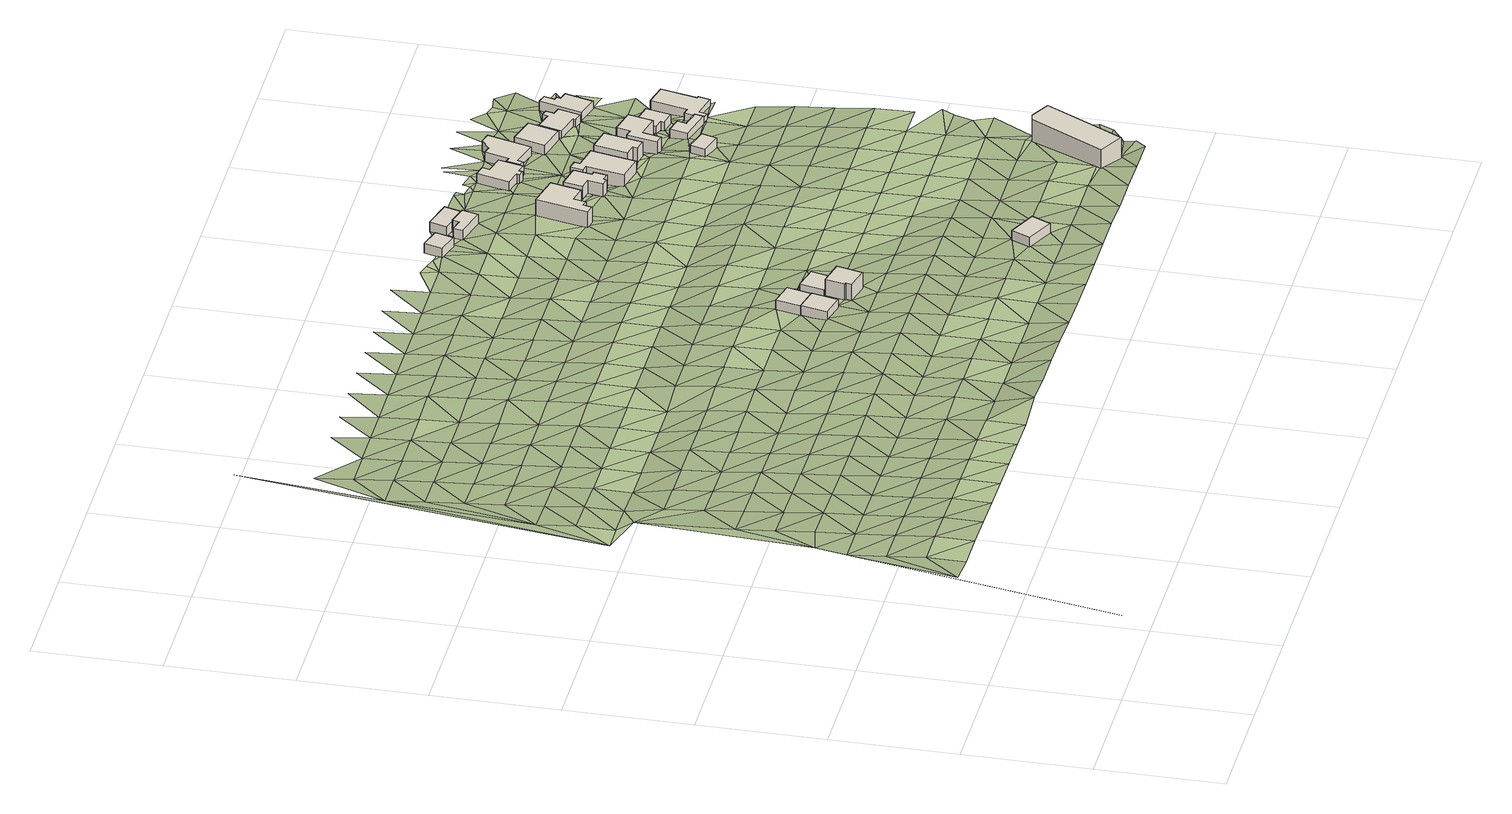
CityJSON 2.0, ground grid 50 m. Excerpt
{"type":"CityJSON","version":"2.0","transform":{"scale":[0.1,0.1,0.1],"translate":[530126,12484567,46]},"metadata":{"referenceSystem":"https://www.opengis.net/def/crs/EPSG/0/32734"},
"CityObjects":{
"building1":{"type":"Building","attributes":{"address":"9 Bideford Road Salt River Cape Town","building":"house","building:levels":1,"building_height":4.1,"plus_code":"4FRW3F73+F8G","ground_height":59.54,"roof_height":63.64},"geometry":[{"type":"Solid","lod":"1","boundaries":[[[[0,1,2,3]],[[1,4,5,2]],[[4,6,7,5]],[[6,0,3,7]],[[3,2,5,7]],[[6,4,1,0]]]]}]},
"building2":{"type":"Building","attributes":{"address":"7 Bideford Road Salt River Cape Town","building":"house","building:levels":1,"building_height":4.1,"plus_code":"4FRW3F73+G89","ground_height":59.38,"roof_height":63.48},"geometry":[{"type":"Solid","lod":"1","boundaries":[[[[8,9,10,11]],[[9,12,13,10]],[[12,14,15,13]],[[14,8,11,15]],[[11,10,13,15]],[[14,12,9,8]]]]}]},
"building3":{"type":"Building","attributes":{"address":"40 The Avenue Salt River Cape Town","building":"house","building:levels":2,"building_height":6.9,"plus_code":"4FRW3F73+F95","ground_height":60.58,"roof_height":67.48},"geometry":[{"type":"Solid","lod":"1","boundaries":[[[[16,17,18,19]],[[17,20,21,18]],[[20,22,23,21]],[[22,24,25,23]],[[24,26,27,25]],[[26,16,19,27]],[[19,18,21,23,25,27]],[[26,24,22,20,17,16]]]]}]},
"building4":{"type":"Building","attributes":{"address":"38 The Avenue Salt River Cape Town","building":"house","building:levels":1,"building_height":4.1,"plus_code":"4FRW3F73+FCJ","ground_height":58.5,"roof_height":62.6},"geometry":[{"type":"Solid","lod":"1","boundaries":[[[[28,29,30,31]],[[29,32,33,30]],[[32,34,35,33]],[[34,28,31,35]],[[31,30,33,35]],[[34,32,29,28]]]]}]},
"building5":{"type":"Building","attributes":{"address":"Queens Park Football Club","building":"clubhouse","building:levels":1,"building_height":4.1,"plus_code":"4FRW3F73+6HQ","ground_height":62.62,"roof_height":66.72},"geometry":[{"type":"Solid","lod":"1","boundaries":[[[[36,37,38,39]],[[37,40,41,38]],[[40,42,43,41]],[[42,36,39,43]],[[39,38,41,43]],[[42,40,37,36]]]]}]},
"building6":{"type":"Building","attributes":{"building":"yes","building:levels":1,"building_height":4.1,"plus_code":"4FRW3F83+2F8","ground_height":48.72,"roof_height":52.82},"geometry":[{"type":"Solid","lod":"1","boundaries":[[[[44,45,46,47]],[[45,48,49,46]],[[48,50,51,49]],[[50,44,47,51]],[[47,46,49,51]],[[50,48,45,44]]]]}]},
"building7":{"type":"Building","attributes":{"address":"32 The Avenue Woodstock 7925 Cape Town","building":"house","building:levels":1,"building_height":4.1,"plus_code":"4FRW3F73+XGQ","ground_height":49.24,"roof_height":53.34},"geometry":[{"type":"Solid","lod":"1","boundaries":[[[[52,53,54,55]],[[53,56,57,54]],[[56,58,59,57]],[[58,60,61,59]],[[60,62,63,61]],[[62,52,55,63]],[[55,54,57,59,61,63]],[[62,60,58,56,53,52]]]]}]},
"building8":{"type":"Building","attributes":{"address":"30 The Avenue Woodstock 7925 Cape Town","building":"house","building:levels":1,"building_height":4.1,"plus_code":"4FRW3F83+2H6","ground_height":48.59,"roof_height":52.69},"geometry":[{"type":"Solid","lod":"1","boundaries":[[[[64,65,66,67]],[[65,68,69,66]],[[68,70,71,69]],[[70,72,73,71]],[[72,64,67,73]],[[67,66,69,71,73]],[[72,70,68,65,64]]]]}]},
"building9":{"type":"Building","attributes":{"address":"98 Upper Balfour Street Salt River Cape Town","building":"house","building:levels":2,"building_height":6.9,"plus_code":"4FRW3F73+VJ7","ground_height":51.2,"roof_height":58.1},"geometry":[{"type":"Solid","lod":"1","boundaries":[[[[74,75,76,77]],[[75,78,79,76]],[[78,80,81,79]],[[80,82,83,81]],[[82,84,85,83]],[[84,86,87,85]],[[86,88,89,87]],[[88,74,77,89]],[[77,76,79,81,83,85,87,89]],[[88,86,84,82,80,78,75,74]]]]}]},
"building10":{"type":"Building","attributes":{"address":"100 Upper Balfour Street Salt River Cape Town","building":"house","building:levels":2,"building_height":6.9,"plus_code":"4FRW3F73+RMW","ground_height":50.18,"roof_height":57.08},"geometry":[{"type":"Solid","lod":"1","boundaries":[[[[90,91,92,93]],[[91,94,95,92]],[[94,96,97,95]],[[96,98,99,97]],[[98,100,101,99]],[[100,102,103,101]],[[102,104,105,103]],[[104,106,107,105]],[[106,108,109,107]],[[108,90,93,109]],[[93,92,95,97,99,101,103,105,107,109]],[[108,106,104,102,100,98,96,94,91,90]]]]}]},
"building11":{"type":"Building","attributes":{"building":"apartments","building:levels":3,"building:flats":"8","building_height":9.7,"plus_code":"4FRW3F73+6V9","ground_height":58.89,"roof_height":68.59},"geometry":[{"type":"Solid","lod":"1","boundaries":[[[[110,111,112,113]],[[111,114,115,112]],[[114,116,117,115]],[[116,118,119,117]],[[118,110,113,119]],[[113,112,115,117,119]],[[118,116,114,111,110]]]]}]},
"building12":{"type":"Building","attributes":{"address":"102 Upper Balfour Street Salt River Cape Town","building":"house","building:levels":2,"building_height":6.9,"plus_code":"4FRW3F73+RPG","ground_height":50.18,"roof_height":57.08},"geometry":[{"type":"Solid","lod":"1","boundaries":[[[[120,121,122,123]],[[121,124,125,122]],[[124,126,127,125]],[[126,128,129,127]],[[128,130,131,129]],[[130,132,133,131]],[[132,134,135,133]],[[134,120,123,135]],[[123,122,125,127,129,131,133,135]],[[134,132,130,128,126,124,121,120]]]]}]},
"building13":{"type":"Building","attributes":{"address":"99 Upper Balfour Street Salt River Cape Town","building":"house","building:levels":1,"building_height":4.1,"plus_code":"4FRW3F73+XP3","ground_height":48.52,"roof_height":52.62},"geometry":[{"type":"Solid","lod":"1","boundaries":[[[[136,137,138,139]],[[137,140,141,138]],[[140,142,143,141]],[[142,144,145,143]],[[144,146,147,145]],[[146,148,149,147]],[[148,150,151,149]],[[150,152,153,151]],[[152,154,155,153]],[[154,136,139,155]],[[139,138,141,143,145,147,149,151,153,155]],[[154,152,150,148,146,144,142,140,137,136]]]]}]},
"building14":{"type":"Building","attributes":{"address":"104 Upper Balfour Street Salt River Cape Town","building":"house","building:levels":2,"building_height":6.9,"plus_code":"4FRW3F73+RQH","ground_height":51.45,"roof_height":58.35},"geometry":[{"type":"Solid","lod":"1","boundaries":[[[[156,157,158,159]],[[157,160,161,158]],[[160,162,163,161]],[[162,164,165,163]],[[164,166,167,165]],[[166,156,159,167]],[[159,158,161,163,165,167]],[[166,164,162,160,157,156]]]]}]},
"building15":{"type":"Building","attributes":{"building":"yes","building:levels":1,"amenity":"toilets","building_height":4.1,"plus_code":"4FRW3F73+PR4","ground_height":53.14,"roof_height":57.24},"geometry":[{"type":"Solid","lod":"1","boundaries":[[[[168,169,170,171]],[[169,172,173,170]],[[172,174,175,173]],[[174,168,171,175]],[[171,170,173,175]],[[174,172,169,168]]]]}]},
"building16":{"type":"Building","attributes":{"address":"101 Upper Balfour Street Salt River Cape Town","building":"house","building:levels":1,"building_height":4.1,"plus_code":"4FRW3F73+XQG","ground_height":47.98,"roof_height":52.08},"geometry":[{"type":"Solid","lod":"1","boundaries":[[[[176,177,178,179]],[[177,180,181,178]],[[180,182,183,181]],[[182,184,185,183]],[[184,186,187,185]],[[186,188,189,187]],[[188,190,191,189]],[[190,192,193,191]],[[192,194,195,193]],[[194,176,179,195]],[[179,178,181,183,185,187,189,191,193,195]],[[194,192,190,188,186,184,182,180,177,176]]]]}]},
"building17":{"type":"Building","attributes":{"address":"106 Upper Balfour Street Salt River Cape Town","building":"house","building:levels":2,"building_height":6.9,"plus_code":"4FRW3F73+QRX","ground_height":50.69,"roof_height":57.59},"geometry":[{"type":"Solid","lod":"1","boundaries":[[[[196,197,198,199]],[[197,200,201,198]],[[200,202,203,201]],[[202,204,205,203]],[[204,206,207,205]],[[206,208,209,207]],[[208,210,211,209]],[[210,196,199,211]],[[199,198,201,203,205,207,209,211]],[[210,208,206,204,202,200,197,196]]]]}]},
"building18":{"type":"Building","attributes":{"address":"Woodstock Cape Town","building":"house","building:levels":1,"building_height":4.1,"plus_code":"4FRW3F73+PVP","ground_height":51.09,"roof_height":55.19},"geometry":[{"type":"Solid","lod":"1","boundaries":[[[[212,213,214,215]],[[213,216,217,214]],[[216,218,219,217]],[[218,220,221,219]],[[220,222,223,221]],[[222,212,215,223]],[[215,214,217,219,221,223]],[[222,220,218,216,213,212]]]]}]},
"building19":{"type":"Building","attributes":{"address":"103 Upper Balfour Street Salt River Cape Town","building":"house","building:levels":1,"building_height":4.1,"plus_code":"4FRW3F73+WRP","ground_height":48.43,"roof_height":52.53},"geometry":[{"type":"Solid","lod":"1","boundaries":[[[[224,225,226,227]],[[225,228,229,226]],[[228,230,231,229]],[[230,224,227,231]],[[227,226,229,231]],[[230,228,225,224]]]]}]},
"building20":{"type":"Building","attributes":{"address":"108 Upper Balfour Street Salt River Cape Town","building":"house","building:levels":1,"building_height":4.1,"plus_code":"4FRW3F73+QWR","ground_height":50.17,"roof_height":54.27},"geometry":[{"type":"Solid","lod":"1","boundaries":[[[[232,233,234,235]],[[233,236,237,234]],[[236,238,239,237]],[[238,240,241,239]],[[240,242,243,241]],[[242,232,235,243]],[[235,234,237,239,241,243]],[[242,240,238,236,233,232]]]]}]},
"building21":{"type":"Building","attributes":{"address":"105 Upper Balfour Street Salt River Cape Town","building":"house","building:levels":1,"building_height":4.1,"plus_code":"4FRW3F73+WV8","ground_height":48.19,"roof_height":52.29},"geometry":[{"type":"Solid","lod":"1","boundaries":[[[[244,245,246,247]],[[245,248,249,246]],[[248,250,251,249]],[[250,252,253,251]],[[252,254,255,253]],[[254,256,257,255]],[[256,258,259,257]],[[258,260,261,259]],[[260,262,263,261]],[[262,244,247,263]],[[247,246,249,251,253,255,257,259,261,263]],[[262,260,258,256,254,252,250,248,245,244]]]]}]},
"building22":{"type":"Building","attributes":{"address":"110 Upper Balfour Street Salt River Cape Town","building":"house","building:levels":1,"building_height":4.1,"plus_code":"4FRW3F73+QXF","ground_height":49.71,"roof_height":53.81},"geometry":[{"type":"Solid","lod":"1","boundaries":[[[[264,265,266,267]],[[265,268,269,266]],[[268,270,271,269]],[[270,272,273,271]],[[272,274,275,273]],[[274,276,277,275]],[[276,278,279,277]],[[278,280,281,279]],[[280,282,283,281]],[[282,264,267,283]],[[267,266,269,271,273,275,277,279,281,283]],[[282,280,278,276,274,272,270,268,265,264]]]]}]},
"building23":{"type":"Building","attributes":{"address":"107 Upper Balfour Street Salt River Cape Town","building":"house","building:levels":1,"building_height":4.1,"plus_code":"4FRW3F73+WW5","ground_height":47.92,"roof_height":52.02},"geometry":[{"type":"Solid","lod":"1","boundaries":[[[[284,285,286,287]],[[285,288,289,286]],[[288,290,291,289]],[[290,292,293,291]],[[292,294,295,293]],[[294,296,297,295]],[[296,298,299,297]],[[298,284,287,299]],[[287,286,289,291,293,295,297,299]],[[298,296,294,292,290,288,285,284]]]]}]},
"terrain1":{"type":"TINRelief","geometry":[{"type":"CompositeSurface","lod":"1","boundaries":[[[300,301,302]],[[303,304,305]],[[306,303,305]],[[306,302,303]],[[305,304,307]],[[306,305,308]],[[307,308,305]],[[309,302,306]],[[308,309,306]],[[310,300,302]],[[307,311,308]],[[309,310,302]],[[309,308,312]],[[300,310,313]],[[308,311,312]],[[310,309,314]],[[315,300,313]],[[312,314,309]],[[316,300,315]],[[313,310,317]],[[311,318,312]],[[310,314,319]],[[313,317,315]],[[317,310,319]],[[314,312,320]],[[316,321,300]],[[320,312,318]],[[316,315,322]],[[319,314,323]],[[322,315,317]],[[323,314,320]],[[324,316,322]],[[325,317,319]],[[320,318,326]],[[319,323,327]],[[328,329,330]],[[331,316,324]],[[330,321,328]],[[316,331,321]],[[325,319,327]],[[322,317,332]],[[323,320,333]],[[329,334,330]],[[320,326,333]],[[317,325,332]],[[324,322,335]],[[323,336,327]],[[337,328,321]],[[336,323,333]],[[338,321,331]],[[329,328,339]],[[331,324,335]],[[335,322,332]],[[337,321,338]],[[340,325,327]],[[326,341,333]],[[328,337,339]],[[336,342,327]],[[334,329,343]],[[338,331,344]],[[345,330,334]],[[331,335,344]],[[340,327,342]],[[346,332,325]],[[347,336,333]],[[343,329,339]],[[333,341,347]],[[348,337,338]],[[344,349,338]],[[325,340,346]],[[350,335,332]],[[342,336,351]],[[352,334,343]],[[348,338,349]],[[336,347,351]],[[353,339,337]],[[344,335,350]],[[352,354,334]],[[350,332,346]],[[340,342,355]],[[341,356,347]],[[357,334,354]],[[337,348,353]],[[351,358,342]],[[343,339,359]],[[360,349,344]],[[340,355,346]],[[334,357,345]],[[344,350,360]],[[355,342,358]],[[359,352,343]],[[351,347,361]],[[359,339,353]],[[349,362,348]],[[361,347,356]],[[346,363,350]],[[360,362,349]],[[352,364,354]],[[365,358,351]],[[330,345,366]],[[363,346,355]],[[353,348,367]],[[352,359,364]],[[361,365,351]],[[360,350,368]],[[362,367,348]],[[368,350,363]],[[369,357,354]],[[359,353,370]],[[371,355,358]],[[356,372,361]],[[364,373,354]],[[365,374,358]],[[367,370,353]],[[360,375,362]],[[355,371,363]],[[369,354,373]],[[360,368,376]],[[371,358,374]],[[377,345,357]],[[364,359,378]],[[365,361,379]],[[370,378,359]],[[360,376,375]],[[372,380,361]],[[367,362,381]],[[368,363,382]],[[357,369,377]],[[383,373,364]],[[374,365,379]],[[363,371,382]],[[361,380,379]],[[370,367,381]],[[378,383,364]],[[362,375,381]],[[368,384,376]],[[385,345,377]],[[373,386,369]],[[384,368,382]],[[371,374,387]],[[388,380,372]],[[345,385,389]],[[383,386,373]],[[379,390,374]],[[378,370,391]],[[375,376,392]],[[381,393,370]],[[377,369,394]],[[371,387,382]],[[376,384,392]],[[390,387,374]],[[379,380,395]],[[386,394,369]],[[370,393,391]],[[383,378,396]],[[381,375,397]],[[388,395,380]],[[385,377,398]],[[399,384,382]],[[397,375,392]],[[386,383,396]],[[400,390,379]],[[394,398,377]],[[378,391,396]],[[399,382,387]],[[401,393,381]],[[395,400,379]],[[389,385,402]],[[397,401,381]],[[392,384,403]],[[398,402,385]],[[384,399,404]],[[386,405,394]],[[406,387,390]],[[396,407,386]],[[400,408,390]],[[391,393,409]],[[403,397,392]],[[388,410,395]],[[401,411,393]],[[403,384,404]],[[387,406,399]],[[386,407,405]],[[390,408,406]],[[398,394,412]],[[391,409,396]],[[393,411,409]],[[388,413,410]],[[401,397,414]],[[400,395,415]],[[402,398,412]],[[399,416,404]],[[394,405,412]],[[414,397,403]],[[417,407,396]],[[408,400,415]],[[399,406,416]],[[395,410,415]],[[411,401,418]],[[396,409,417]],[[414,418,401]],[[405,407,419]],[[420,403,404]],[[412,421,402]],[[416,422,404]],[[423,409,411]],[[406,408,424]],[[410,413,425]],[[407,417,419]],[[415,426,408]],[[414,403,420]],[[427,402,421]],[[423,411,418]],[[420,404,422]],[[412,405,428]],[[406,424,416]],[[408,426,424]],[[429,417,409]],[[415,410,430]],[[428,405,419]],[[431,418,414]],[[429,409,423]],[[430,410,425]],[[432,421,412]],[[422,416,433]],[[414,420,431]],[[434,426,415]],[[428,432,412]],[[433,416,424]],[[419,417,435]],[[417,429,436]],[[430,434,415]],[[437,423,418]],[[422,438,420]],[[431,439,418]],[[435,428,419]],[[432,440,421]],[[435,417,436]],[[438,422,433]],[[423,437,429]],[[441,424,426]],[[442,430,425]],[[437,418,439]],[[434,443,426]],[[431,420,444]],[[445,421,440]],[[444,420,438]],[[426,443,441]],[[432,428,446]],[[429,447,436]],[[433,424,448]],[[428,435,449]],[[450,439,431]],[[434,430,451]],[[429,437,447]],[[430,442,452]],[[440,432,446]],[[438,433,448]],[[428,449,446]],[[450,431,444]],[[424,441,448]],[[435,436,453]],[[443,434,451]],[[430,452,451]],[[447,453,436]],[[437,439,454]],[[439,450,455]],[[456,449,435]],[[457,444,438]],[[446,458,440]],[[448,459,438]],[[437,454,447]],[[460,441,443]],[[452,442,461]],[[453,456,435]],[[454,439,455]],[[451,462,443]],[[463,440,458]],[[457,438,459]],[[446,449,464]],[[450,444,465]],[[441,460,448]],[[443,462,460]],[[453,447,466]],[[452,467,451]],[[456,464,449]],[[465,455,450]],[[466,447,454]],[[465,444,457]],[[461,467,452]],[[468,458,446]],[[469,459,448]],[[453,470,456]],[[462,451,471]],[[464,468,446]],[[448,460,469]],[[470,453,466]],[[467,471,451]],[[472,454,455]],[[455,465,473]],[[457,459,474]],[[468,475,458]],[[469,476,459]],[[456,477,464]],[[454,472,466]],[[460,462,478]],[[456,470,479]],[[472,455,473]],[[471,480,462]],[[457,474,465]],[[461,481,467]],[[482,458,475]],[[459,476,474]],[[478,469,460]],[[456,479,477]],[[462,480,478]],[[468,464,483]],[[466,484,470]],[[461,485,481]],[[486,473,465]],[[471,467,487]],[[466,472,484]],[[488,476,469]],[[475,468,483]],[[464,477,483]],[[486,465,474]],[[470,489,479]],[[480,471,487]],[[469,478,490]],[[467,481,487]],[[469,490,488]],[[489,470,484]],[[472,473,491]],[[1,474,476]],[[473,486,492]],[[477,479,493]],[[476,488,1]],[[483,494,475]],[[472,491,484]],[[478,480,495]],[[481,485,496]],[[479,489,493]],[[491,473,492]],[[487,497,480]],[[486,474,498]],[[499,475,494]],[[483,477,500]],[[490,478,495]],[[490,501,488]],[[480,497,495]],[[498,474,1]],[[502,489,484]],[[487,481,503]],[[500,477,493]],[[486,504,492]],[[502,484,491]],[[503,481,496]],[[505,494,483]],[[22,501,490]],[[486,498,504]],[[506,497,487]],[[500,505,483]],[[490,495,507]],[[490,507,22]],[[493,489,508]],[[489,502,509]],[[503,506,487]],[[17,501,22]],[[510,491,492]],[[504,511,492]],[[501,17,16]],[[508,500,493]],[[17,22,20]],[[501,16,0]],[[505,512,494]],[[508,489,509]],[[504,498,12]],[[491,510,502]],[[495,497,513]],[[514,503,496]],[[510,492,511]],[[506,515,497]],[[516,0,16]],[[517,22,507]],[[518,494,512]],[[507,495,513]],[[497,515,513]],[[0,516,519]],[[0,519,12]],[[505,500,520]],[[502,521,509]],[[500,508,522]],[[26,516,16]],[[511,504,523]],[[506,503,524]],[[504,12,523]],[[502,510,521]],[[503,514,525]],[[512,505,520]],[[526,12,519]],[[507,527,517]],[[500,522,520]],[[516,26,528]],[[515,506,524]],[[527,507,513]],[[503,525,524]],[[12,526,523]],[[508,509,529]],[[511,530,510]],[[521,531,509]],[[526,519,29]],[[530,511,523]],[[517,532,26]],[[529,522,508]],[[520,533,512]],[[529,509,531]],[[517,527,532]],[[26,532,528]],[[510,534,521]],[[513,515,535]],[[536,525,514]],[[524,537,515]],[[528,532,29]],[[526,538,523]],[[539,512,533]],[[510,530,534]],[[526,29,538]],[[520,522,540]],[[527,513,535]],[[515,537,535]],[[531,521,541]],[[524,525,542]],[[540,522,529]],[[532,538,29]],[[530,523,543]],[[541,521,534]],[[536,544,525]],[[545,533,520]],[[527,546,532]],[[538,543,523]],[[544,542,525]],[[531,547,529]],[[548,537,524]],[[540,545,520]],[[546,527,535]],[[530,549,534]],[[531,541,547]],[[524,542,548]],[[532,550,538]],[[549,530,543]],[[540,529,551]],[[545,552,533]],[[550,532,546]],[[553,541,534]],[[554,535,537]],[[529,547,551]],[[537,548,555]],[[37,542,544]],[[543,538,556]],[[557,544,536]],[[533,552,558]],[[549,553,534]],[[535,554,546]],[[556,538,550]],[[554,537,555]],[[559,545,540]],[[541,560,547]],[[561,540,551]],[[557,536,562]],[[543,563,549]],[[544,557,37]],[[553,560,541]],[[550,546,564]],[[559,540,561]],[[563,543,556]],[[552,545,565]],[[546,554,564]],[[551,547,566]],[[553,549,567]],[[555,548,568]],[[560,569,547]],[[570,556,550]],[[545,559,565]],[[567,549,563]],[[37,557,571]],[[40,37,571]],[[568,548,40]],[[547,569,566]],[[564,570,550]],[[561,551,572]],[[554,555,573]],[[574,552,565]],[[560,553,575]],[[556,576,563]],[[557,562,577]],[[553,567,578]],[[571,568,40]],[[554,573,564]],[[551,566,572]],[[570,576,556]],[[573,555,568]],[[579,559,561]],[[569,560,575]],[[577,571,557]],[[553,578,575]],[[562,580,577]],[[581,574,565]],[[567,563,582]],[[564,583,570]],[[559,584,565]],[[579,561,572]],[[576,585,563]],[[583,564,573]],[[586,581,565]],[[566,569,587]],[[578,567,582]],[[568,571,588]],[[575,589,569]],[[563,585,582]],[[571,577,590]],[[584,559,579]],[[576,570,591]],[[586,565,584]],[[569,589,587]],[[570,583,591]],[[571,590,588]],[[592,572,566]],[[578,593,575]],[[573,568,594]],[[586,584,595]],[[585,576,596]],[[577,580,597]],[[582,593,578]],[[579,598,584]],[[594,583,573]],[[566,587,592]],[[591,596,576]],[[594,568,588]],[[595,584,45]],[[579,572,599]],[[589,575,600]],[[597,590,577]],[[597,580,601]],[[602,598,579]],[[584,598,602]],[[585,603,582]],[[593,600,575]],[[604,591,583]],[[599,572,592]],[[585,596,603]],[[579,605,602]],[[587,589,606]],[[590,607,588]],[[604,583,594]],[[599,605,579]],[[593,582,608]],[[600,609,589]],[[590,597,607]],[[587,606,592]],[[589,609,606]],[[596,591,610]],[[603,608,582]],[[602,605,611]],[[602,611,612]],[[610,591,604]],[[600,593,613]],[[614,594,588]],[[607,615,588]],[[611,616,612]],[[601,617,597]],[[618,603,596]],[[593,608,613]],[[619,606,609]],[[592,606,620]],[[592,620,599]],[[594,614,604]],[[611,621,616]],[[616,68,612]],[[605,599,622]],[[618,596,610]],[[614,588,615]],[[611,623,621]],[[609,600,624]],[[607,597,625]],[[601,626,617]],[[619,609,627]],[[628,616,621]],[[628,621,623]],[[619,627,629]],[[608,603,630]],[[613,624,600]],[[610,604,631]],[[625,597,617]],[[630,603,618]],[[632,622,599]],[[633,615,607]],[[599,620,632]],[[604,614,631]],[[634,613,608]],[[609,635,627]],[[609,624,636]],[[625,633,607]],[[637,627,638]],[[639,618,610]],[[634,608,630]],[[640,617,626]],[[631,639,610]],[[636,635,609]],[[622,641,52]],[[624,613,642]],[[614,615,643]],[[633,644,615]],[[622,632,641]],[[627,635,638]],[[618,645,630]],[[632,620,74]],[[642,613,634]],[[641,646,52]],[[626,647,640]],[[614,643,631]],[[639,645,618]],[[643,615,644]],[[648,636,624]],[[649,638,650]],[[638,635,650]],[[617,651,625]],[[649,652,638]],[[648,624,642]],[[652,74,638]],[[635,636,653]],[[625,651,633]],[[641,632,654]],[[655,634,630]],[[631,656,639]],[[650,657,649]],[[645,658,630]],[[650,635,657]],[[632,74,654]],[[659,653,636]],[[660,646,641]],[[647,661,640]],[[656,631,643]],[[74,652,662]],[[644,633,651]],[[634,655,642]],[[663,636,648]],[[659,636,663]],[[630,658,655]],[[653,664,665]],[[74,662,654]],[[666,640,661]],[[667,640,666]],[[645,639,668]],[[653,659,664]],[[90,662,652]],[[641,654,669]],[[639,656,668]],[[670,660,641]],[[641,669,670]],[[648,642,671]],[[643,644,672]],[[659,673,664]],[[674,675,676]],[[658,645,677]],[[640,667,111]],[[674,664,673]],[[678,644,651]],[[126,662,90]],[[642,655,671]],[[675,90,676]],[[679,654,662]],[[659,663,680]],[[656,643,672]],[[673,675,674]],[[668,677,645]],[[672,644,678]],[[669,654,681]],[[660,670,682]],[[90,675,126]],[[667,666,683]],[[663,648,684]],[[685,662,126]],[[681,654,679]],[[679,662,685]],[[686,670,669]],[[655,658,687]],[[671,684,648]],[[681,142,669]],[[656,688,668]],[[651,689,678]],[[690,681,679]],[[677,687,658]],[[686,669,142]],[[685,126,124]],[[680,663,691]],[[688,656,672]],[[672,678,689]],[[667,683,692]],[[142,693,686]],[[694,671,655]],[[111,667,695]],[[685,696,679]],[[663,684,691]],[[667,692,695]],[[124,121,697]],[[684,671,698]],[[699,680,700]],[[677,668,701]],[[687,694,655]],[[680,699,697]],[[697,685,124]],[[685,702,696]],[[693,142,703]],[[704,696,702]],[[700,680,691]],[[688,701,668]],[[705,699,700]],[[142,140,703]],[[706,684,698]],[[169,698,671]],[[702,685,707]],[[672,689,708]],[[699,157,697]],[[111,709,689]],[[710,687,677]],[[137,711,140]],[[694,712,671]],[[691,684,713]],[[706,713,684]],[[688,672,714]],[[715,702,707]],[[691,716,700]],[[711,703,140]],[[702,715,717]],[[671,712,169]],[[697,718,685]],[[701,710,677]],[[136,711,137]],[[702,717,136]],[[713,716,691]],[[703,711,719]],[[685,720,707]],[[697,157,718]],[[706,721,713]],[[722,694,687]],[[708,714,672]],[[136,717,723]],[[724,716,713]],[[685,718,720]],[[710,722,687]],[[184,711,136]],[[725,726,707]],[[706,172,727]],[[136,723,184]],[[728,701,688]],[[714,729,688]],[[730,721,706]],[[157,156,718]],[[731,711,184]],[[712,727,169]],[[716,724,156]],[[730,706,727]],[[727,172,169]],[[732,712,694]],[[725,707,720]],[[701,733,710]],[[728,688,729]],[[722,732,694]],[[734,735,721]],[[197,156,724]],[[721,730,736]],[[724,200,197]],[[737,727,712]],[[736,734,721]],[[725,720,738]],[[710,739,722]],[[180,184,182]],[[718,156,740]],[[732,737,712]],[[718,741,720]],[[742,735,734]],[[743,738,720]],[[727,744,730]],[[710,733,739]],[[156,197,740]],[[177,725,738]],[[745,734,736]],[[180,746,184]],[[742,734,745]],[[722,747,732]],[[740,741,718]],[[743,177,738]],[[737,748,727]],[[749,740,197]],[[749,197,196]],[[736,750,745]],[[748,744,727]],[[722,739,747]],[[750,736,222]],[[751,742,745]],[[180,177,746]],[[752,745,750]],[[742,751,196]],[[737,732,753]],[[754,222,755]],[[756,741,740]],[[757,750,222]],[[758,741,756]],[[747,753,732]],[[759,748,737]],[[743,760,177]],[[744,748,761]],[[761,754,744]],[[740,749,762]],[[196,762,749]],[[763,756,740]],[[754,764,222]],[[765,741,758]],[[761,748,759]],[[225,741,765]],[[222,764,757]],[[760,743,225]],[[764,754,761]],[[766,196,751]],[[759,737,767]],[[756,763,768]],[[225,765,758]],[[767,737,753]],[[769,757,764]],[[740,762,763]],[[760,770,177]],[[769,242,757]],[[771,769,764]],[[766,751,242]],[[762,196,766]],[[225,758,772]],[[225,772,760]],[[773,759,774]],[[772,758,775]],[[769,771,265]],[[242,769,265]],[[766,776,762]],[[265,766,242]],[[777,774,759]],[[778,762,776]],[[762,778,252]],[[254,252,256]],[[760,772,779]],[[780,776,766]],[[252,778,781]],[[776,780,778]],[[772,256,782]],[[256,252,781]],[[760,783,784]],[[785,766,265]],[[778,782,781]],[[783,760,779]],[[781,782,256]],[[785,780,766]],[[772,782,779]],[[782,786,779]],[[787,783,779]],[[788,789,786]],[[285,789,790]],[[780,791,285]],[[780,792,791]],[[786,789,793]],[[794,787,779]],[[285,793,789]],[[779,786,795]],[[795,794,779]]]}]}
},
"vertices":[
[2296,1657,144],[2202,1679,144],[2202,1679,185],[2296,1657,185],[2177,1574,144],[2177,1574,185],[2272,1552,144],[2272,1552,185],
[2202,1679,142],[2296,1657,142],[2296,1657,183],[2202,1679,183],[2320,1755,142],[2320,1755,183],[2224,1777,142],[2224,1777,183],
[2340,1616,154],[2323,1539,154],[2323,1539,223],[2340,1616,223],[2331,1537,154],[2331,1537,223],[2325,1512,154],[2325,1512,223],[2416,1490,154],[2416,1490,223],[2441,1593,154],[2441,1593,223],
[2439,1597,133],[2463,1695,133],[2463,1695,174],[2439,1597,174],[2368,1718,133],[2368,1718,174],[2344,1620,133],[2344,1620,174],
[2797,944,175],[2911,891,175],[2911,891,216],[2797,944,216],[2947,967,175],[2947,967,216],[2833,1019,175],[2833,1019,216],
[2601,3138,35],[2517,3163,35],[2517,3163,76],[2601,3138,76],[2495,3089,35],[2495,3089,76],[2579,3064,35],[2579,3064,76],
[2767,3073,41],[2690,3093,41],[2690,3093,82],[2767,3073,82],[2683,3065,41],[2683,3065,82],[2634,3078,41],[2634,3078,82],[2625,3041,41],[2625,3041,82],[2750,3008,41],[2750,3008,82],
[2767,3073,34],[2788,3143,34],[2788,3143,75],[2767,3073,75],[2672,3175,34],[2672,3175,75],[2650,3105,34],[2650,3105,75],[2690,3093,34],[2690,3093,75],
[2949,2779,60],[2822,2808,60],[2822,2808,129],[2949,2779,129],[2774,2602,60],[2774,2602,129],[2812,2593,60],[2812,2593,129],[2821,2629,60],[2821,2629,129],[2844,2623,60],[2844,2623,129],[2855,2672,60],[2855,2672,129],[2921,2657,60],[2921,2657,129],
[3070,2719,50],[2978,2737,50],[2978,2737,119],[3070,2719,119],[2963,2661,50],[2963,2661,119],[3008,2652,50],[3008,2652,119],[2996,2590,50],[2996,2590,119],[3028,2584,50],[3028,2584,119],[3031,2596,50],[3031,2596,119],[3061,2590,50],[3061,2590,119],[3071,2642,50],[3071,2642,119],[3056,2646,50],[3056,2646,119],
[3531,756,137],[3698,1068,137],[3698,1068,234],[3531,756,234],[3618,1110,137],[3618,1110,234],[3587,1103,137],[3587,1103,234],[3430,810,137],[3430,810,234],
[3218,2685,50],[3121,2705,50],[3121,2705,119],[3218,2685,119],[3126,2727,50],[3126,2727,119],[3090,2735,50],[3090,2735,119],[3079,2684,50],[3079,2684,119],[3104,2678,50],[3104,2678,119],[3073,2529,50],[3073,2529,119],[3180,2506,50],[3180,2506,119],
[3156,3019,33],[3083,3037,33],[3083,3037,74],[3156,3019,74],[3091,3066,33],[3091,3066,74],[3045,3077,33],[3045,3077,74],[3012,2948,33],[3012,2948,74],[3071,2933,33],[3071,2933,74],[3068,2921,33],[3068,2921,74],[3092,2915,33],[3092,2915,74],[3096,2928,33],[3096,2928,74],[3131,2919,33],[3131,2919,74],
[3329,2660,63],[3238,2678,63],[3238,2678,132],[3329,2660,132],[3210,2544,63],[3210,2544,132],[3255,2535,63],[3255,2535,132],[3251,2516,63],[3251,2516,132],[3297,2507,63],[3297,2507,132],
[3312,2275,80],[3400,2250,80],[3400,2250,121],[3312,2275,121],[3418,2310,80],[3418,2310,121],[3329,2336,80],[3329,2336,121],
[3279,2922,28],[3326,3096,28],[3326,3096,69],[3279,2922,69],[3281,3108,28],[3281,3108,69],[3239,3073,28],[3239,3073,69],[3208,3082,28],[3208,3082,69],[3182,2986,28],[3182,2986,69],[3162,2991,28],[3162,2991,69],[3147,2935,28],[3147,2935,69],[3169,2929,28],[3169,2929,69],[3174,2950,28],[3174,2950,69],
[3489,2603,55],[3388,2625,55],[3388,2625,124],[3489,2603,124],[3376,2570,55],[3376,2570,124],[3347,2577,55],[3347,2577,124],[3321,2458,55],[3321,2458,124],[3359,2450,55],[3359,2450,124],[3375,2524,55],[3375,2524,124],[3467,2504,55],[3467,2504,124],
[3460,2439,59],[3442,2368,59],[3442,2368,100],[3460,2439,100],[3573,2337,59],[3573,2337,100],[3582,2371,59],[3582,2371,100],[3512,2388,59],[3512,2388,100],[3521,2424,59],[3521,2424,100],
[3400,2844,33],[3434,2966,33],[3434,2966,74],[3400,2844,74],[3325,2996,33],[3325,2996,74],[3291,2874,33],[3291,2874,74],
[3497,2580,50],[3479,2494,50],[3479,2494,91],[3497,2580,91],[3518,2486,50],[3518,2486,91],[3515,2473,50],[3515,2473,91],[3576,2460,50],[3576,2460,91],[3597,2559,50],[3597,2559,91],
[3410,2836,30],[3501,2812,30],[3501,2812,71],[3410,2836,71],[3498,2802,30],[3498,2802,71],[3535,2792,30],[3535,2792,71],[3559,2880,30],[3559,2880,71],[3526,2889,30],[3526,2889,71],[3535,2922,30],[3535,2922,71],[3506,2930,30],[3506,2930,71],[3500,2908,30],[3500,2908,71],[3434,2926,30],[3434,2926,71],
[3752,2536,45],[3663,2556,45],[3663,2556,86],[3752,2536,86],[3629,2410,45],[3629,2410,86],[3603,2416,45],[3603,2416,86],[3585,2338,45],[3585,2338,86],[3615,2331,45],[3615,2331,86],[3623,2363,45],[3623,2363,86],[3717,2342,45],[3717,2342,86],[3728,2390,45],[3728,2390,86],[3719,2392,45],[3719,2392,86],
[3642,2767,28],[3673,2878,28],[3673,2878,69],[3642,2767,69],[3638,2888,28],[3638,2888,69],[3643,2904,28],[3643,2904,69],[3627,2909,28],[3627,2909,69],[3638,2951,28],[3638,2951,69],[3602,2961,28],[3602,2961,69],[3555,2791,28],[3555,2791,69],
[471,1253,225],[1,0,372],[429,1127,235],[279,677,285],[429,677,263],[429,827,263],[429,977,248],[580,677,263],[580,827,263],[580,977,248],[580,1127,235],[730,677,255],[730,827,255],[580,1277,225],[730,977,240],[580,1427,211],[580,1577,197],[730,1277,218],[880,677,248],[730,1127,228],[880,827,248],[648,1975,136],[730,1427,200],[880,977,234],[730,1577,185],[880,1277,209],[1030,677,242],[880,1127,222],[580,2027,136],[580,2177,136],[469,2026,136],[730,1727,171],[880,1427,194],[1030,827,242],[580,2327,121],[880,1577,179],[1030,977,227],[730,2027,129],[730,1877,156],[730,2177,129],[1030,1277,200],[1180,677,237],[1030,1127,217],[730,2327,112],[880,1727,164],[730,2927,59],[1030,1427,188],[1180,827,237],[880,2027,119],[880,1877,151],[1030,1577,176],[1180,977,223],[730,2477,99],[880,2177,119],[730,2627,86],[1180,1277,195],[1330,677,232],[730,2777,74],[1180,1127,211],[880,2327,107],[1030,1727,158],[1330,827,232],[1030,1877,148],[1180,1427,183],[880,2477,93],[1330,977,217],[880,3527,6],[1030,2027,116],[1180,1577,167],[880,2777,71],[1030,2177,116],[1330,1277,192],[1481,677,227],[880,2627,82],[1330,1127,202],[1180,1877,145],[1180,1727,154],[880,2927,58],[1030,2327,104],[1481,977,212],[1481,827,227],[1180,2027,114],[1330,1427,179],[1030,2477,92],[1330,1577,164],[880,3077,44],[1030,2627,80],[1481,1277,190],[1631,677,255],[880,3227,30],[1481,1127,198],[1180,2327,102],[1330,1727,152],[1180,2177,114],[1030,2777,67],[1631,827,219],[1180,2477,90],[1330,1877,140],[1030,2927,54],[1481,1427,177],[1631,977,219],[1330,2027,112],[1030,3077,44],[1481,1727,150],[1481,1577,161],[1180,2777,60],[1631,1277,195],[1180,2627,77],[1631,1127,206],[1330,2327,101],[1781,827,207],[1330,2177,112],[1180,2927,52],[1781,677,239],[1481,1877,136],[1781,977,207],[1631,1427,186],[1330,2477,88],[1481,2027,111],[1330,2627,75],[1631,1727,157],[1180,3077,43],[1631,1577,172],[1481,2177,111],[1781,1277,190],[1931,677,239],[1781,1127,197],[1180,3227,27],[1330,2777,60],[1481,2327,111],[1931,827,207],[1631,1877,150],[1330,2927,54],[1781,1427,178],[1931,977,207],[1481,2627,86],[1481,2477,99],[1631,2177,106],[1781,1577,162],[1631,2027,134],[1330,3077,42],[1931,1277,190],[2081,677,231],[1931,1127,197],[1781,1727,148],[1330,3227,27],[1481,2927,62],[1631,2327,106],[1931,1427,178],[1481,2777,74],[1781,1877,144],[2081,977,200],[2081,827,200],[1631,2477,95],[1781,2177,103],[1781,2027,133],[1631,2627,83],[1931,1727,148],[1481,3077,50],[1931,1577,162],[2081,1277,188],[2232,677,221],[2081,1127,197],[1481,3227,38],[1631,2777,72],[1931,1877,144],[1781,2327,103],[2232,827,198],[1631,2927,61],[2081,1427,174],[1781,2477,88],[2232,977,198],[1931,2177,103],[1931,2027,133],[2081,1727,143],[1631,3077,49],[2081,1577,157],[1781,2777,67],[2232,1277,185],[1781,2627,76],[2232,1127,195],[2382,827,197],[1631,3227,36],[1781,2927,60],[1931,2327,103],[2382,677,211],[2081,1877,140],[2382,977,198],[2177,1574,156],[1931,2477,88],[2232,1427,171],[2081,2177,100],[2081,2027,130],[1931,2627,76],[1781,3077,49],[2382,1277,179],[2532,677,206],[2382,1127,190],[2224,1777,144],[1781,3227,36],[1931,2777,67],[2272,1552,156],[2081,2327,100],[2532,827,194],[2232,1877,132],[1931,2927,60],[2532,977,194],[2382,1427,165],[2081,2627,75],[2081,2477,84],[2232,2177,96],[2232,2027,121],[1931,3077,46],[2532,1277,172],[2682,677,203],[2532,1127,183],[2344,1620,154],[2416,1490,165],[1931,3227,35],[2368,1718,142],[2081,2927,55],[2232,2327,95],[2081,2777,60],[2382,1877,124],[2682,977,187],[2682,827,187],[2382,1727,142],[2532,1427,158],[2439,1597,154],[2232,2627,75],[2382,2027,118],[2232,2477,80],[2532,1577,146],[2081,3077,44],[2382,2177,92],[2682,1277,166],[2832,677,201],[2682,1127,175],[2532,1727,133],[2081,3227,35],[2232,2777,59],[2382,2327,92],[2797,944,180],[2532,1877,121],[2832,827,180],[2232,2927,52],[2682,1427,148],[2382,2477,79],[2833,1019,180],[2532,2027,118],[2682,1577,135],[2382,2627,71],[2232,3077,44],[2532,2177,90],[2832,1277,160],[2832,1127,170],[2682,1727,130],[2982,827,175],[2232,3227,36],[2382,2927,53],[2532,2327,90],[2382,2777,57],[2982,677,201],[2682,1877,121],[2832,1427,138],[2382,3077,44],[2532,2627,66],[2682,2027,114],[2982,1127,167],[2532,2477,79],[2832,1577,132],[2982,977,175],[2532,2777,60],[2982,1277,149],[2360,3143,44],[2682,2327,87],[2832,1727,128],[3133,827,166],[2682,2177,87],[2532,2927,54],[3133,677,185],[2410,3129,44],[2832,2027,116],[2982,1427,135],[2495,3089,44],[2832,1877,123],[2453,3117,44],[2682,2627,66],[3133,1127,151],[2682,2477,78],[3133,977,166],[2982,1577,130],[2682,2777,62],[2832,2177,86],[3133,1277,136],[2493,3107,44],[2982,1727,126],[3283,827,166],[2532,3077,44],[2682,2927,52],[2832,2327,86],[3283,677,185],[2579,3064,44],[2982,1877,122],[3133,1427,132],[2625,3041,43],[2774,2602,69],[3283,977,166],[2982,2027,113],[2832,2477,78],[3133,1577,127],[2634,3078,43],[2601,3138,44],[2982,2177,92],[3283,1277,136],[3283,1127,151],[2650,3105,43],[3430,810,160],[3133,1727,123],[2812,2593,69],[2822,2808,61],[2682,3077,43],[2750,3008,43],[2683,3065,43],[2982,2327,92],[3433,827,160],[3433,677,178],[2844,2623,69],[2690,3093,43],[2821,2629,69],[3133,1877,116],[3283,1427,132],[2832,2927,49],[3433,977,160],[3133,2027,103],[2996,2590,71],[2982,2477,82],[2855,2672,69],[2921,2657,71],[3283,1577,127],[3531,756,151],[2832,3077,41],[3133,2177,95],[3433,1277,135],[3433,1127,146],[3283,1727,123],[2788,3143,41],[3583,677,175],[3133,2327,95],[2963,2661,71],[2982,2627,71],[3587,1103,145],[2978,2737,60],[3028,2584,71],[2982,2927,42],[3283,2027,103],[3433,1427,130],[3008,2652,71],[3283,1877,116],[3073,2529,77],[2941,3141,33],[3615,718,175],[2982,2777,60],[3133,2477,77],[3061,2590,63],[3031,2596,71],[3639,770,151],[3583,827,151],[3433,1577,125],[2982,3077,34],[2955,3106,33],[3283,2177,95],[3583,1277,137],[3104,2678,63],[3071,2642,63],[3079,2684,63],[3056,2646,71],[3433,1727,121],[3583,1127,145],[3068,2921,42],[3180,2506,77],[3012,2948,42],[2962,3137,33],[3733,827,138],[3283,2327,95],[3133,2777,50],[3012,3094,33],[3433,1877,112],[3583,1427,130],[3618,1110,145],[3071,2933,42],[3283,2477,77],[3761,886,138],[3019,3124,33],[3433,2027,95],[3733,977,138],[3092,2915,42],[3218,2685,63],[3312,2275,95],[3210,2544,77],[3251,2516,77],[3583,1577,124],[3131,2919,42],[3086,3110,33],[3096,2928,42],[3255,2535,77],[3329,2336,95],[3169,2929,42],[3733,1277,133],[3733,1127,137],[3583,1727,120],[3133,3077,34],[3433,2177,80],[3321,2458,77],[3696,1350,133],[3147,2935,42],[3297,2507,77],[3162,2991,42],[3283,2777,50],[3109,3216,25],[3291,2874,37],[3359,2450,67],[3583,1877,106],[3182,2986,42],[3347,2577,63],[3279,2922,37],[3174,2950,42],[3433,2327,80],[3761,1478,126],[3733,1427,126],[3442,2368,80],[3133,3227,25],[3583,2027,91],[3733,1577,119],[3433,2477,67],[3375,2524,67],[3460,2439,67],[3583,2177,71],[3283,2927,37],[3733,1727,116],[3433,2777,45],[3400,2844,45],[3467,2504,67],[3325,2996,37],[3573,2337,71],[3479,2494,67],[3283,3227,21],[3733,1877,99],[3583,2327,71],[3433,2627,55],[3515,2473,59],[3497,2580,55],[3518,2486,59],[3733,2027,87],[3582,2371,71],[3512,2388,71],[3410,2836,45],[3576,2460,59],[3434,2926,33],[3615,2331,71],[3433,3077,24],[3585,2338,71],[3535,2792,42],[3498,2802,45],[3603,2416,59],[3433,2927,33],[3583,2627,50],[3733,2177,66],[3501,2812,45],[3583,2477,59],[3408,3230,16],[3629,2410,59],[3506,2930,33],[3623,2363,71],[3717,2342,66],[3500,2908,33],[3583,2777,42],[3733,2327,66],[3555,2791,42],[3583,3077,23],[3642,2767,42],[3583,2927,30],[3602,2961,30],[3548,3147,23],[3513,3200,12],[3733,2627,45],[3638,2951,30],[3596,3135,23],[3627,2909,30],[3643,2904,30],[3638,2888,30],[3716,2844,39],[3716,2751,39],[3733,2927,28],[3674,3148,11],[3733,3077,11]
]}
